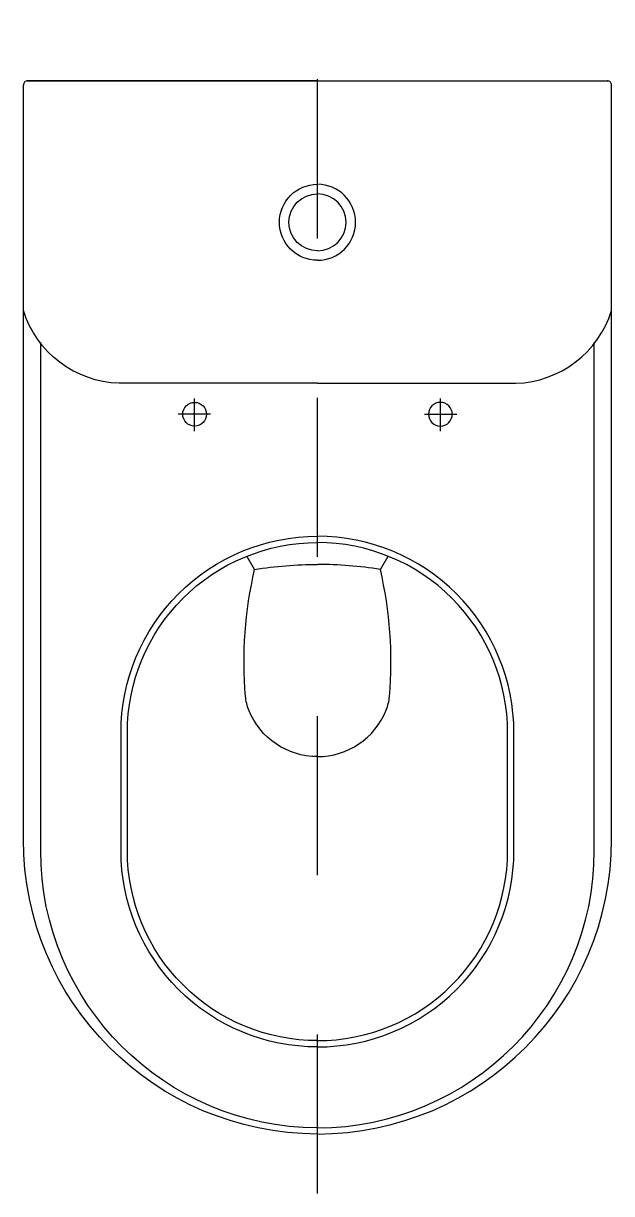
# Model space of a CAD drawing. Extents: x -720.657 to -720.288, y 369.837 to 370.572.
import ezdxf

# ---------------------------------------------------------------- set-up
doc = ezdxf.new("R2010")
doc.units = 0
doc.header["$LTSCALE"] = 0.278636
doc.header["$MEASUREMENT"] = 0
doc.linetypes.add('AXES', pattern=[0.54, 0.3, -0.08, 0.08, -0.08])
doc.linetypes.add('CONTINU', pattern=[0])
doc.layers.get('0').update_dxf_attribs({"linetype": 'CONTINUOUS'})
doc.layers.add('DECA_EIXOS', color=5, linetype='AXES')

msp = doc.modelspace()

# ---------------------------------------------------------------- linework, layer by layer
at = {"linetype": 'CONTINU'}
for points in [[(-720.65727, 370.05912), (-720.65727, 370.5331)], [(-720.65502, 370.53576), (-720.29033, 370.53576)], [(-720.47268, 370.53576), (-720.65462, 370.53576)], [(-720.47268, 370.53576), (-720.29074, 370.53576)], [(-720.28808, 370.05912), (-720.28808, 370.5331)], [(-720.64642, 370.05214), (-720.64642, 370.37138)], [(-720.29893, 370.05214), (-720.29893, 370.37138)], [(-720.47268, 370.34572), (-720.59716, 370.34572)], [(-720.47268, 370.34572), (-720.34819, 370.34572)], [(-720.51213, 370.22876), (-720.51702, 370.23713)], [(-720.43322, 370.22876), (-720.42834, 370.23713)], [(-720.596, 370.05214), (-720.596, 370.12632)], [(-720.59204, 370.05214), (-720.59204, 370.12631)], [(-720.35332, 370.05214), (-720.35332, 370.12631)], [(-720.34936, 370.05214), (-720.34936, 370.12632)]]:
    msp.add_lwpolyline(points, dxfattribs=at)
for points in [[(-720.47268, 370.42297, -1), (-720.47268, 370.47073)], [(-720.47268, 370.42297, 1), (-720.47268, 370.47073)], [(-720.47268, 370.42894, -1), (-720.47268, 370.46476)], [(-720.47268, 370.42894, 1), (-720.47268, 370.46476)], [(-720.59716, 370.34572, -0.31905), (-720.65727, 370.39138, -0.31905)], [(-720.34819, 370.34572, 0.31905), (-720.28808, 370.39138, 0.31905)], [(-720.5498, 370.31881, -1), (-720.5498, 370.33374)], [(-720.5498, 370.33374, -1), (-720.5498, 370.31881)], [(-720.39555, 370.33374, 1), (-720.39555, 370.31881)], [(-720.39555, 370.31881, 1), (-720.39555, 370.33374)], [(-720.596, 370.12632, -0.414214), (-720.47268, 370.24964, -0.414214)], [(-720.34936, 370.12632, 0.414214), (-720.47268, 370.24964, 0.414214)], [(-720.59204, 370.12631, -0.414214), (-720.47268, 370.24567, -0.414214)], [(-720.35332, 370.12631, 0.414214), (-720.47268, 370.24567, 0.414214)], [(-720.51784, 370.14899, -0.078063), (-720.51213, 370.22876)], [(-720.51213, 370.22876, -0.040129), (-720.47268, 370.23193, -0.040129)], [(-720.43322, 370.22876, 0.040129), (-720.47268, 370.23193, 0.040129)], [(-720.42751, 370.14899, 0.078063), (-720.43322, 370.22876)], [(-720.51579, 370.14035, -0.07471), (-720.51784, 370.14899)], [(-720.42957, 370.14035, 0.07471), (-720.42751, 370.14899)], [(-720.47268, 370.11122, -0.306252), (-720.51579, 370.14035)], [(-720.47268, 370.11122, 0.306252), (-720.42957, 370.14035)], [(-720.47268, 369.87412, -0.413577), (-720.65727, 370.05912)], [(-720.47268, 369.87412, 0.413577), (-720.28808, 370.05912)], [(-720.47268, 369.87799, -0.413538), (-720.64642, 370.05214)], [(-720.47268, 369.92882, -0.414214), (-720.596, 370.05214)], [(-720.47268, 369.93278, -0.414214), (-720.59204, 370.05214)], [(-720.47268, 369.87799, 0.413538), (-720.29893, 370.05214)], [(-720.47268, 369.93278, 0.414214), (-720.35332, 370.05214)], [(-720.47268, 369.92882, 0.414214), (-720.34936, 370.05214)]]:
    msp.add_lwpolyline(points, format="xyb", dxfattribs=at)
at = {"linetype": 'CONTINUOUS'}
for centre, start, end in [((-720.65462, 370.5331), 89.99999, 180.00003), ((-720.29074, 370.5331), 359.99997, 90.00001)]:
    msp.add_arc(centre, 0.00266, start, end, dxfattribs=at)
at = {"layer": 'DECA_EIXOS'}
for points in [[(-720.47268, 369.83669), (-720.47268, 370.57181)], [(-720.5498, 370.31571), (-720.5498, 370.33613)], [(-720.39555, 370.31571), (-720.39555, 370.33613)], [(-720.53988, 370.32627), (-720.56023, 370.32627)], [(-720.40547, 370.32627), (-720.38513, 370.32627)]]:
    msp.add_lwpolyline(points, dxfattribs=at)

doc.saveas('drawing.dxf')
